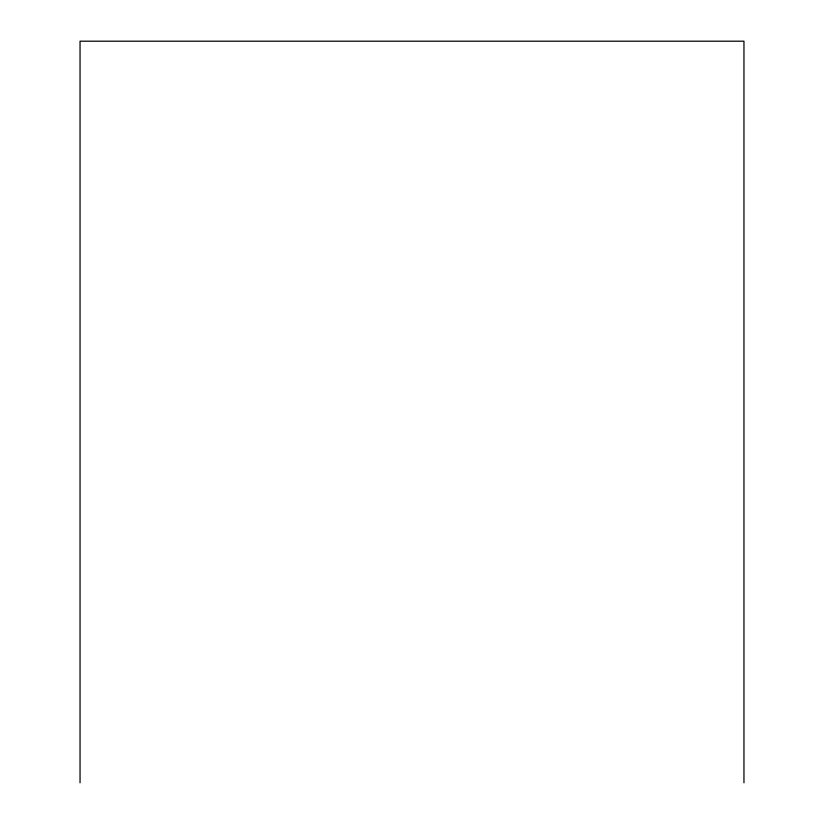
<?xml version="1.0" encoding="UTF-8"?>
<svg xmlns="http://www.w3.org/2000/svg" width="824" height="824" viewBox="0 0 824 824"><rect width="100%" height="100%" fill="white"/><g stroke="black" fill="none" stroke-linecap="round" stroke-linejoin="round"><path stroke-width="1.24" d="M743.959 782.8L743.959 41.2L80.041 41.2L80.041 782.8"/></g></svg>
